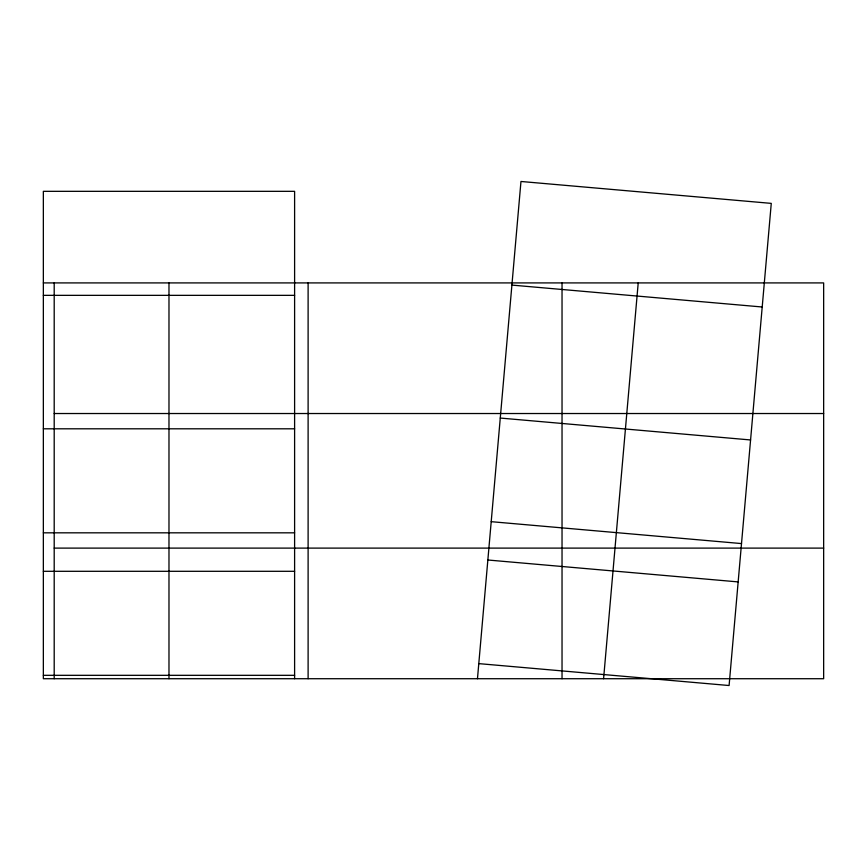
<?xml version="1.0" encoding="UTF-8"?>
<svg xmlns="http://www.w3.org/2000/svg" width="867" height="867" viewBox="0 0 867 867"><rect width="100%" height="100%" fill="white"/><g stroke="black" fill="none" stroke-linecap="round" stroke-linejoin="round"><path stroke-width="1.3" d="M308.11 678.72L308.11 282.913M562.033 678.72L562.033 282.913M477.468 678.72L520.969 181.474L771.272 203.377L729.093 685.526L478.79 663.623M603.584 678.72L638.21 282.913M43.35 282.913L823.65 282.913L823.65 678.72L43.35 678.72L43.35 191.325L294.607 191.325L294.607 678.72M43.35 295.344L294.607 295.344M54.198 413.526L823.65 413.526M43.35 428.807L294.607 428.807M43.35 532.826L294.607 532.826M54.198 548.107L823.65 548.107M43.35 571.299L294.607 571.299M43.35 675.317L294.607 675.317M511.909 285.091L762.212 306.994M500.27 418.057L750.584 439.959M491.21 521.674L741.513 543.576M487.861 560.006L738.164 581.909M168.978 282.913L168.978 678.72M54.198 282.913L54.198 678.72"/></g></svg>
